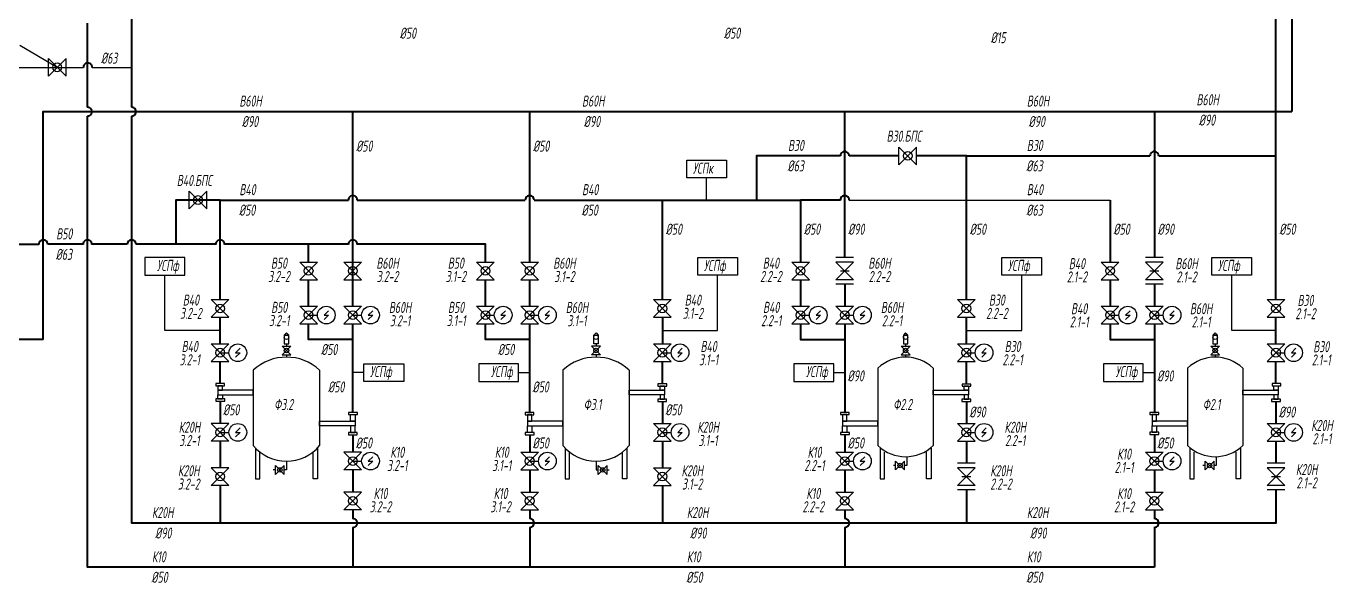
# Model space of a CAD drawing. Header units: millimetres. Extents: x 219597 to 275493, y -897 to 38307.
# Drawn here: x 245922 to 275493, y 6644 to 19228 of the extents above; entities that cross this region are included whole.
import ezdxf

# ---------------------------------------------------------------- set-up
doc = ezdxf.new("R2010")
doc.units = ezdxf.units.MM
doc.layers.add('1', color=7, linetype='Continuous')
for name, color, linetype, lineweight in [('В30', 136, 'Continuous', 40), ('В40', 142, 'Continuous', 40), ('В50', 180, 'Continuous', 40), ('В60Н', 140, 'Continuous', 40), ('К20Н', 33, 'Continuous', 40)]:
    doc.layers.add(name, color=color, linetype=linetype, lineweight=lineweight)
doc.layers.add('К10', color=7, linetype='Continuous', lineweight=40, true_color=0xffbe00)
doc.layers.add('Надписи', color=7, linetype='Continuous', true_color=0x8c288c)
doc.styles.add('Eskd знаки', font='eskd.shx', dxfattribs={"width": 0.8, "oblique": 10})

msp = doc.modelspace()

# ---------------------------------------------------------------- linework, layer by layer
for p, q in [((246424, 18096), (246424, 18496)), ((246424, 18496), (246824, 18096)), ((246424, 18096), (246824, 18496)), ((246824, 18096), (246824, 18496)), ((265659, 16096), (265659, 16496)), ((265659, 16496), (266059, 16096)), ((265659, 16096), (266059, 16496)), ((266059, 16096), (266059, 16496)), ((249609, 15096), (249609, 15496)), ((249609, 15496), (250009, 15096)), ((249609, 15096), (250009, 15496)), ((250009, 15096), (250009, 15496)), ((264634, 13996), (264234, 13996)), ((271634, 13996), (271234, 13996)), ((252109, 13896), (252509, 13896)), ((252509, 13896), (252109, 13496)), ((252109, 13896), (252509, 13496)), ((253109, 13896), (253509, 13896)), ((253509, 13896), (253109, 13496)), ((253109, 13896), (253509, 13496)), ((256109, 13896), (256509, 13896)), ((256509, 13896), (256109, 13496)), ((256109, 13896), (256509, 13496)), ((257109, 13896), (257509, 13896)), ((257509, 13896), (257109, 13496)), ((257109, 13896), (257509, 13496)), ((263234, 13896), (263634, 13896)), ((263634, 13896), (263234, 13496)), ((263234, 13896), (263634, 13496)), ((264634, 13896), (264234, 13896)), ((264234, 13896), (264634, 13496)), ((264634, 13896), (264234, 13496)), ((264334, 13696), (264534, 13696)), ((270234, 13896), (270634, 13896)), ((270634, 13896), (270234, 13496)), ((270234, 13896), (270634, 13496)), ((271634, 13896), (271234, 13896)), ((271234, 13896), (271634, 13496)), ((271634, 13896), (271234, 13496)), ((271334, 13696), (271534, 13696)), ((252109, 13496), (252509, 13496)), ((253109, 13496), (253509, 13496)), ((256109, 13496), (256509, 13496)), ((257109, 13496), (257509, 13496)), ((263234, 13496), (263634, 13496)), ((264634, 13496), (264234, 13496)), ((264634, 13396), (264234, 13396)), ((270234, 13496), (270634, 13496)), ((271634, 13496), (271234, 13496)), ((271634, 13396), (271234, 13396)), ((250109, 13046), (250509, 13046)), ((250509, 13046), (250109, 12646)), ((250109, 13046), (250509, 12646)), ((260109, 13046), (260509, 13046)), ((260509, 13046), (260109, 12646)), ((260109, 13046), (260509, 12646)), ((266984, 13046), (267384, 13046)), ((267384, 13046), (266984, 12646)), ((266984, 13046), (267384, 12646)), ((273984, 13046), (274384, 13046)), ((274384, 13046), (273984, 12646)), ((273984, 13046), (274384, 12646)), ((252109, 12896), (252509, 12896)), ((252509, 12896), (252109, 12496)), ((252109, 12896), (252509, 12496)), ((252759, 12796), (252659, 12696)), ((253109, 12896), (253509, 12896)), ((253509, 12896), (253109, 12496)), ((253109, 12896), (253509, 12496)), ((253759, 12796), (253659, 12696)), ((256109, 12896), (256509, 12896)), ((256509, 12896), (256109, 12496)), ((256109, 12896), (256509, 12496)), ((256759, 12796), (256659, 12696)), ((257109, 12896), (257509, 12896)), ((257509, 12896), (257109, 12496)), ((257109, 12896), (257509, 12496)), ((257759, 12796), (257659, 12696)), ((263234, 12896), (263634, 12896)), ((263634, 12896), (263234, 12496)), ((263234, 12896), (263634, 12496)), ((263884, 12796), (263784, 12696)), ((264234, 12896), (264634, 12896)), ((264634, 12896), (264234, 12496)), ((264234, 12896), (264634, 12496)), ((264884, 12796), (264784, 12696)), ((270234, 12896), (270634, 12896)), ((270634, 12896), (270234, 12496)), ((270234, 12896), (270634, 12496)), ((270884, 12796), (270784, 12696)), ((271234, 12896), (271634, 12896)), ((271634, 12896), (271234, 12496)), ((271234, 12896), (271634, 12496)), ((271884, 12796), (271784, 12696)), ((250109, 12646), (250509, 12646)), ((252109, 12496), (252509, 12496)), ((252309, 12696), (252509, 12696)), ((252659, 12696), (252759, 12696)), ((252759, 12696), (252659, 12596)), ((253109, 12496), (253509, 12496)), ((253309, 12696), (253509, 12696)), ((253659, 12696), (253759, 12696)), ((253759, 12696), (253659, 12596)), ((256109, 12496), (256509, 12496)), ((256309, 12696), (256509, 12696)), ((256659, 12696), (256759, 12696)), ((256759, 12696), (256659, 12596)), ((257109, 12496), (257509, 12496)), ((257309, 12696), (257509, 12696)), ((257659, 12696), (257759, 12696)), ((257759, 12696), (257659, 12596)), ((260109, 12646), (260509, 12646)), ((263234, 12496), (263634, 12496)), ((263434, 12696), (263634, 12696)), ((263784, 12696), (263884, 12696)), ((263884, 12696), (263784, 12596)), ((264234, 12496), (264634, 12496)), ((264434, 12696), (264634, 12696)), ((264784, 12696), (264884, 12696)), ((264884, 12696), (264784, 12596)), ((266984, 12646), (267384, 12646)), ((270234, 12496), (270634, 12496)), ((270434, 12696), (270634, 12696)), ((270784, 12696), (270884, 12696)), ((270884, 12696), (270784, 12596)), ((271234, 12496), (271634, 12496)), ((271434, 12696), (271634, 12696)), ((271784, 12696), (271884, 12696)), ((271884, 12696), (271784, 12596)), ((273984, 12646), (274384, 12646)), ((251809, 12296), (251759, 12246)), ((251859, 12246), (251809, 12296)), ((258759, 12246), (258809, 12296)), ((258809, 12296), (258859, 12246)), ((265809, 12296), (265759, 12246)), ((265859, 12246), (265809, 12296)), ((272809, 12296), (272759, 12246)), ((272859, 12246), (272809, 12296)), ((250109, 12046), (250509, 12046)), ((250509, 12046), (250109, 11646)), ((250109, 12046), (250509, 11646)), ((250309, 11846), (250509, 11846)), ((250759, 11946), (250659, 11846)), ((250659, 11846), (250759, 11846)), ((250759, 11846), (250659, 11746)), ((251709, 11996), (251909, 11996)), ((251909, 11996), (251709, 11796)), ((251709, 11996), (251909, 11796)), ((251809, 12046), (251809, 11996)), ((258909, 11996), (258709, 11996)), ((258709, 11996), (258909, 11796)), ((258909, 11996), (258709, 11796)), ((258809, 12046), (258809, 11996)), ((260109, 12046), (260509, 12046)), ((260509, 12046), (260109, 11646)), ((260109, 12046), (260509, 11646)), ((260309, 11846), (260509, 11846)), ((260759, 11946), (260659, 11846)), ((260659, 11846), (260759, 11846)), ((260759, 11846), (260659, 11746)), ((265709, 11996), (265909, 11996)), ((265909, 11996), (265709, 11796)), ((265709, 11996), (265909, 11796)), ((265809, 12046), (265809, 11996)), ((266984, 12046), (267384, 12046)), ((267384, 12046), (266984, 11646)), ((266984, 12046), (267384, 11646)), ((267184, 11846), (267384, 11846)), ((267634, 11946), (267534, 11846)), ((267534, 11846), (267634, 11846)), ((267634, 11846), (267534, 11746)), ((272709, 11996), (272909, 11996)), ((272909, 11996), (272709, 11796)), ((272709, 11996), (272909, 11796)), ((272809, 12046), (272809, 11996)), ((273984, 12046), (274384, 12046)), ((274384, 12046), (273984, 11646)), ((273984, 12046), (274384, 11646)), ((274184, 11846), (274384, 11846)), ((274634, 11946), (274534, 11846)), ((274534, 11846), (274634, 11846)), ((274634, 11846), (274534, 11746)), ((250109, 11646), (250509, 11646)), ((251709, 11796), (251909, 11796)), ((251809, 11796), (251809, 11746)), ((258909, 11796), (258709, 11796)), ((258809, 11796), (258809, 11746)), ((260109, 11646), (260509, 11646)), ((265709, 11796), (265909, 11796)), ((265809, 11796), (265809, 11746)), ((266984, 11646), (267384, 11646)), ((272709, 11796), (272909, 11796)), ((272809, 11796), (272809, 11746)), ((273984, 11646), (274384, 11646)), ((253559, 11396), (253309, 11396)), ((257059, 11396), (257309, 11396)), ((264184, 11396), (264434, 11396)), ((271184, 11396), (271434, 11396)), ((250509, 10246), (250109, 10246)), ((250109, 10246), (250509, 9846)), ((250509, 10246), (250109, 9846)), ((250759, 10146), (250659, 10046)), ((260109, 10246), (260509, 10246)), ((260509, 10246), (260109, 9846)), ((260109, 10246), (260509, 9846)), ((260759, 10146), (260659, 10046)), ((266984, 10246), (267384, 10246)), ((267384, 10246), (266984, 9846)), ((266984, 10246), (267384, 9846)), ((267634, 10146), (267534, 10046)), ((273984, 10246), (274384, 10246)), ((274384, 10246), (273984, 9846)), ((273984, 10246), (274384, 9846)), ((274634, 10146), (274534, 10046)), ((250509, 9846), (250109, 9846)), ((250309, 10046), (250509, 10046)), ((250659, 10046), (250759, 10046)), ((250759, 10046), (250659, 9946)), ((260109, 9846), (260509, 9846)), ((260309, 10046), (260509, 10046)), ((260659, 10046), (260759, 10046)), ((260759, 10046), (260659, 9946)), ((266984, 9846), (267384, 9846)), ((267184, 10046), (267384, 10046)), ((267534, 10046), (267634, 10046)), ((267634, 10046), (267534, 9946)), ((273984, 9846), (274384, 9846)), ((274184, 10046), (274384, 10046)), ((274534, 10046), (274634, 10046)), ((274634, 10046), (274534, 9946)), ((253509, 9596), (253109, 9596)), ((253109, 9596), (253509, 9196)), ((253509, 9596), (253109, 9196)), ((253759, 9496), (253659, 9396)), ((257109, 9596), (257509, 9596)), ((257509, 9596), (257109, 9196)), ((257109, 9596), (257509, 9196)), ((257759, 9496), (257659, 9396)), ((264234, 9596), (264634, 9596)), ((264634, 9596), (264234, 9196)), ((264234, 9596), (264634, 9196)), ((264884, 9496), (264784, 9396)), ((265834, 9496), (265834, 9296)), ((271234, 9596), (271634, 9596)), ((271634, 9596), (271234, 9196)), ((271234, 9596), (271634, 9196)), ((271884, 9496), (271784, 9396)), ((272834, 9496), (272834, 9296)), ((250509, 9246), (250109, 9246)), ((250109, 8846), (250509, 9246)), ((250509, 8846), (250109, 9246)), ((251559, 9196), (251509, 9196)), ((251559, 9096), (251559, 9296)), ((251559, 9296), (251759, 9096)), ((251559, 9096), (251759, 9296)), ((251759, 9096), (251759, 9296)), ((251809, 9196), (251759, 9196)), ((251809, 9396), (251809, 9196)), ((253509, 9196), (253109, 9196)), ((253309, 9396), (253509, 9396)), ((253659, 9396), (253759, 9396)), ((253759, 9396), (253659, 9296)), ((257109, 9196), (257509, 9196)), ((257309, 9396), (257509, 9396)), ((257659, 9396), (257759, 9396)), ((257759, 9396), (257659, 9296)), ((258809, 9396), (258809, 9196)), ((258809, 9196), (258859, 9196)), ((258859, 9096), (258859, 9296)), ((259059, 9296), (258859, 9096)), ((259059, 9096), (258859, 9296)), ((259059, 9096), (259059, 9296)), ((259059, 9196), (259109, 9196)), ((260109, 9246), (260509, 9246)), ((260509, 8846), (260109, 9246)), ((260109, 8846), (260509, 9246)), ((264234, 9196), (264634, 9196)), ((264434, 9396), (264634, 9396)), ((264784, 9396), (264884, 9396)), ((264884, 9396), (264784, 9296)), ((265584, 9296), (265534, 9296)), ((265584, 9196), (265584, 9396)), ((265584, 9396), (265784, 9196)), ((265584, 9196), (265784, 9396)), ((265784, 9196), (265784, 9396)), ((265834, 9296), (265784, 9296)), ((267384, 9346), (266984, 9346)), ((267384, 9246), (266984, 9246)), ((266984, 9246), (267384, 8846)), ((267384, 9246), (266984, 8846)), ((271234, 9196), (271634, 9196)), ((271434, 9396), (271634, 9396)), ((271784, 9396), (271884, 9396)), ((271884, 9396), (271784, 9296)), ((272584, 9296), (272534, 9296)), ((272584, 9196), (272584, 9396)), ((272584, 9396), (272784, 9196)), ((272584, 9196), (272784, 9396)), ((272784, 9196), (272784, 9396)), ((272834, 9296), (272784, 9296)), ((274384, 9346), (273984, 9346)), ((274384, 9246), (273984, 9246)), ((273984, 9246), (274384, 8846)), ((274384, 9246), (273984, 8846)), ((267084, 9046), (267284, 9046)), ((274084, 9046), (274284, 9046)), ((250509, 8846), (250109, 8846)), ((253509, 8696), (253109, 8696)), ((253109, 8296), (253509, 8696)), ((253509, 8296), (253109, 8696)), ((257109, 8696), (257509, 8696)), ((257509, 8296), (257109, 8696)), ((257109, 8296), (257509, 8696)), ((260109, 8846), (260509, 8846)), ((264234, 8696), (264634, 8696)), ((264634, 8296), (264234, 8696)), ((264234, 8296), (264634, 8696)), ((267384, 8846), (266984, 8846)), ((267384, 8746), (266984, 8746)), ((271234, 8696), (271634, 8696)), ((271634, 8296), (271234, 8696)), ((271234, 8296), (271634, 8696)), ((274384, 8846), (273984, 8846)), ((274384, 8746), (273984, 8746)), ((253509, 8296), (253109, 8296)), ((257109, 8296), (257509, 8296)), ((264234, 8296), (264634, 8296)), ((271234, 8296), (271634, 8296))]:
    msp.add_line(p, q)
for points in [[(261759, 15796), (260859, 15796), (260859, 16196), (261759, 16196)], [(248609, 13596), (249509, 13596), (249509, 13996), (248609, 13996)], [(262009, 13596), (261109, 13596), (261109, 13996), (262009, 13996)], [(268884, 13596), (267984, 13596), (267984, 13996), (268884, 13996)], [(273634, 13596), (272734, 13596), (272734, 13996), (273634, 13996)], [(251859, 12246), (251759, 12246), (251759, 12046), (251859, 12046)], [(258759, 12246), (258859, 12246), (258859, 12046), (258759, 12046)], [(265859, 12246), (265759, 12246), (265759, 12046), (265859, 12046)], [(272859, 12246), (272759, 12246), (272759, 12046), (272859, 12046)], [(254459, 11196), (253559, 11196), (253559, 11596), (254459, 11596)], [(256159, 11196), (257059, 11196), (257059, 11596), (256159, 11596)], [(263284, 11196), (264184, 11196), (264184, 11596), (263284, 11596)], [(270284, 11196), (271184, 11196), (271184, 11596), (270284, 11596)]]:
    msp.add_lwpolyline(points, close=True)
msp.add_lwpolyline([(261309, 15296), (261309, 15796)])
at = {"color": 7}
for points in [[(250309, 12346), (249059, 12346), (249059, 13596)], [(260309, 12346), (261559, 12346), (261559, 13596)], [(267184, 12346), (268434, 12346), (268434, 13596)], [(274184, 12346), (273184, 12346), (273184, 13596)]]:
    msp.add_lwpolyline(points, dxfattribs=at)
for centre, radius in [((246624, 18296), 100), ((265859, 16296), 100), ((249809, 15296), 100), ((252309, 13696), 100), ((253309, 13696), 100), ((256309, 13696), 100), ((257309, 13696), 100), ((263434, 13696), 100), ((270434, 13696), 100), ((250309, 12846), 100), ((252309, 12696), 100), ((252709, 12696), 200), ((253309, 12696), 100), ((253709, 12696), 200), ((256309, 12696), 100), ((256709, 12696), 200), ((257309, 12696), 100), ((257709, 12696), 200), ((260309, 12846), 100), ((263434, 12696), 100), ((263834, 12696), 200), ((264434, 12696), 100), ((264834, 12696), 200), ((267184, 12846), 100), ((270434, 12696), 100), ((270834, 12696), 200), ((271434, 12696), 100), ((271834, 12696), 200), ((274184, 12846), 100), ((251809, 12196), 50), ((258809, 12196), 50), ((265809, 12196), 50), ((272809, 12196), 50), ((250309, 11846), 100), ((250709, 11846), 200), ((251809, 11896), 50), ((258809, 11896), 50), ((260309, 11846), 100), ((260709, 11846), 200), ((265809, 11896), 50), ((267184, 11846), 100), ((267584, 11846), 200), ((272809, 11896), 50), ((274184, 11846), 100), ((274584, 11846), 200), ((250309, 10046), 100), ((250709, 10046), 200), ((260309, 10046), 100), ((260709, 10046), 200), ((267184, 10046), 100), ((267584, 10046), 200), ((274184, 10046), 100), ((274584, 10046), 200), ((253309, 9396), 100), ((253709, 9396), 200), ((257309, 9396), 100), ((257709, 9396), 200), ((264434, 9396), 100), ((264834, 9396), 200), ((271434, 9396), 100), ((271834, 9396), 200), ((251659, 9196), 50), ((258959, 9196), 50), ((265684, 9296), 50), ((272684, 9296), 50), ((250309, 9046), 100), ((260309, 9046), 100), ((253309, 8496), 100), ((257309, 8496), 100), ((264434, 8496), 100), ((271434, 8496), 100)]:
    msp.add_circle(centre, radius)
at = {"layer": '1'}
for p, q in [((251059, 11448), (251059, 9746)), ((252559, 11448), (252559, 9746)), ((258059, 11448), (258059, 9746)), ((259559, 11448), (259559, 9746)), ((265184, 11496), (265184, 9746)), ((266434, 11496), (266434, 9746)), ((272184, 11496), (272184, 9746)), ((273434, 11496), (273434, 9746)), ((251109, 9692), (251109, 8996)), ((251209, 8996), (251209, 9596)), ((252409, 8996), (252409, 9596)), ((252509, 9696), (252509, 8996)), ((258109, 9696), (258109, 8996)), ((258209, 8996), (258209, 9596)), ((259409, 8996), (259409, 9596)), ((259509, 9692), (259509, 8996)), ((265234, 9692), (265234, 8996)), ((265334, 8996), (265334, 9596)), ((266284, 8996), (266284, 9596)), ((266384, 9696), (266384, 8996)), ((272234, 9692), (272234, 8996)), ((272334, 8996), (272334, 9596)), ((273284, 8996), (273284, 9596)), ((273384, 9696), (273384, 8996)), ((251109, 8996), (251209, 8996)), ((252509, 8996), (252409, 8996)), ((258109, 8996), (258209, 8996)), ((259509, 8996), (259409, 8996)), ((265234, 8996), (265334, 8996)), ((266384, 8996), (266284, 8996)), ((272234, 8996), (272334, 8996)), ((273384, 8996), (273284, 8996))]:
    msp.add_line(p, q, dxfattribs=at)
for points in [[(250408, 11148), (250208, 11148), (250208, 11098), (250408, 11098)], [(250259, 10996), (250359, 10996), (250359, 11096), (250259, 11096)], [(250259, 10896), (251059, 10896), (251059, 10996), (250259, 10996)], [(260359, 10896), (259559, 10896), (259559, 10996), (260359, 10996)], [(260410, 11142), (260210, 11142), (260210, 11092), (260410, 11092)], [(260359, 10996), (260259, 10996), (260259, 11096), (260359, 11096)], [(267234, 10896), (266434, 10896), (266434, 10996), (267234, 10996)], [(267088, 11088), (267288, 11088), (267288, 11138), (267088, 11138)], [(267234, 10996), (267134, 10996), (267134, 11096), (267234, 11096)], [(274234, 10896), (273434, 10896), (273434, 10996), (274234, 10996)], [(274096, 11097), (274296, 11097), (274296, 11147), (274096, 11147)], [(274234, 10996), (274134, 10996), (274134, 11096), (274234, 11096)], [(250415, 10802), (250215, 10802), (250215, 10752), (250415, 10752)], [(250259, 10896), (250359, 10896), (250359, 10796), (250259, 10796)], [(260406, 10793), (260206, 10793), (260206, 10743), (260406, 10743)], [(260359, 10896), (260259, 10896), (260259, 10796), (260359, 10796)], [(267084, 10746), (267284, 10746), (267284, 10796), (267084, 10796)], [(267234, 10896), (267134, 10896), (267134, 10796), (267234, 10796)], [(274084, 10746), (274284, 10746), (274284, 10796), (274084, 10796)], [(274234, 10896), (274134, 10896), (274134, 10796), (274234, 10796)], [(253415, 10496), (253215, 10496), (253215, 10446), (253415, 10446)], [(253359, 10296), (253259, 10296), (253259, 10446), (253359, 10446)], [(257406, 10492), (257206, 10492), (257206, 10442), (257406, 10442)], [(257259, 10296), (257359, 10296), (257359, 10446), (257259, 10446)], [(264534, 10496), (264334, 10496), (264334, 10446), (264534, 10446)], [(264384, 10296), (264484, 10296), (264484, 10446), (264384, 10446)], [(271534, 10496), (271334, 10496), (271334, 10446), (271534, 10446)], [(271384, 10296), (271484, 10296), (271484, 10446), (271384, 10446)], [(253359, 10196), (252559, 10196), (252559, 10296), (253359, 10296)], [(253359, 10196), (253259, 10196), (253259, 10046), (253359, 10046)], [(257259, 10196), (258059, 10196), (258059, 10296), (257259, 10296)], [(257259, 10196), (257359, 10196), (257359, 10046), (257259, 10046)], [(264384, 10196), (265184, 10196), (265184, 10296), (264384, 10296)], [(264384, 10196), (264484, 10196), (264484, 10046), (264384, 10046)], [(271384, 10196), (272184, 10196), (272184, 10296), (271384, 10296)], [(271384, 10196), (271484, 10196), (271484, 10046), (271384, 10046)], [(253411, 10043), (253211, 10043), (253211, 9993), (253411, 9993)], [(257410, 10041), (257210, 10041), (257210, 9991), (257410, 9991)], [(264538, 10045), (264338, 10045), (264338, 9995), (264538, 9995)], [(271534, 10047), (271334, 10047), (271334, 9997), (271534, 9997)]]:
    msp.add_lwpolyline(points, close=True, dxfattribs=at)
for centre, radius, start, end in [((251809, 10654), 1092, 46.6141, 133.3859), ((258809, 10654), 1092, 46.6141, 133.3859), ((265809, 10840), 906, 46.3972, 133.6028), ((272809, 10840), 906, 46.3972, 133.6028), ((251809, 10375), 979, 219.9662, 320.0338), ((258809, 10375), 979, 219.9662, 320.0338), ((265809, 10401), 905, 226.3426, 313.6574), ((272809, 10401), 905, 226.3426, 313.6574)]:
    msp.add_arc(centre, radius, start, end, dxfattribs=at)
at = {"layer": 'В30'}
for points in [[(274184, 13046), (274184, 26596), (274184, 26596)], [(264334, 16296), (262434, 16296), (262434, 15296)], [(265659, 16296), (264534, 16296)], [(267184, 16296), (266059, 16296)], [(267184, 13046), (267184, 16296), (271334, 16296)], [(271534, 16296), (274184, 16296)], [(267184, 12046), (267184, 12646)], [(274184, 12046), (274184, 12646)], [(267184, 11146), (267184, 11646)], [(274184, 11146), (274184, 11646)]]:
    msp.add_lwpolyline(points, dxfattribs=at)
for centre in [(264434, 16296), (271434, 16296)]:
    msp.add_arc(centre, 100, 359.7459, 180.2541, dxfattribs=at)
at = {"layer": 'В40'}
for points in [[(250309, 15296), (249309, 15296), (249309, 14296)], [(250309, 13046), (250309, 15296), (253209, 15296)], [(253409, 15296), (257209, 15296)], [(257409, 15296), (263434, 15296)], [(260309, 13046), (260309, 15296)], [(264334, 15296), (263434, 15296), (263434, 13896)], [(270434, 15296), (270434, 13896)], [(263434, 13496), (263434, 12896)], [(270434, 13496), (270434, 12896)], [(250309, 12046), (250309, 12646)], [(260309, 12646), (260309, 12046)], [(263434, 12496), (263434, 12146), (264434, 12146)], [(270434, 12496), (270434, 12146), (271434, 12146)], [(250309, 11146), (250309, 11646)], [(260309, 11146), (260309, 11646)]]:
    msp.add_lwpolyline(points, dxfattribs=at)
for centre in [(253309, 15296), (257309, 15296), (264434, 15296)]:
    msp.add_arc(centre, 100, 359.7459, 180.2541, dxfattribs=at)
at = {"layer": 'В50'}
msp.add_line((241833, 14296), (246209, 14296), dxfattribs=at)
for points in [[(247209, 14296), (246409, 14296)], [(248209, 14296), (247409, 14296)], [(250209, 14296), (248409, 14296)], [(253209, 14296), (250409, 14296)], [(252309, 13896), (252309, 14296)], [(256309, 13896), (256309, 14296), (253409, 14296)], [(252309, 12896), (252309, 13496)], [(256309, 12896), (256309, 13496)], [(253309, 12146), (252309, 12146), (252309, 12496)], [(257309, 12146), (256309, 12146), (256309, 12496)]]:
    msp.add_lwpolyline(points, dxfattribs=at)
for centre in [(246309, 14296), (247309, 14296), (248309, 14296), (250309, 14296), (253309, 14296)]:
    msp.add_arc(centre, 100, 359.7459, 180.2541, dxfattribs=at)
at = {"layer": 'В60Н', "color": 152, "true_color": 0x2776bb}
msp.add_line((274543, 28596), (274543, 17296), dxfattribs=at)
at = {"layer": 'В60Н'}
msp.add_line((246309, 12146), (243609, 12146), dxfattribs=at)
at = {"layer": 'В60Н', "color": 152, "true_color": 0x2776bb}
for points in [[(246309, 12146), (246309, 17296), (271434, 17296), (271434, 13996)], [(271434, 17296), (274543, 17296)]]:
    msp.add_lwpolyline(points, dxfattribs=at)
at = {"layer": 'В60Н'}
for points in [[(253309, 12896), (253309, 17296)], [(257309, 13896), (257309, 17296)], [(264434, 13996), (264434, 17296)], [(257309, 12896), (257309, 13496)], [(264434, 13396), (264434, 12896)], [(271434, 13396), (271434, 12896)], [(253309, 10496), (253309, 12496)], [(257309, 10496), (257309, 12496)], [(264434, 12496), (264434, 10496)], [(271434, 12496), (271434, 10496)]]:
    msp.add_lwpolyline(points, dxfattribs=at)
at = {"layer": 'К10'}
for points in [[(247309, 17396), (247309, 19296)], [(271434, 6996), (247309, 6996), (247309, 17196)], [(253309, 9996), (253309, 9596)], [(257309, 9996), (257309, 9596)], [(264434, 9996), (264434, 9596)], [(271434, 9996), (271434, 9596)], [(253309, 9196), (253309, 8696)], [(257309, 9196), (257309, 8696)], [(264434, 9196), (264434, 8696)], [(271434, 9196), (271434, 8696)], [(253309, 8296), (253309, 8096)], [(257309, 8296), (257309, 8096)], [(264434, 8296), (264434, 8096)], [(271434, 8296), (271434, 8096)], [(253309, 7896), (253309, 6996)], [(257309, 7896), (257309, 6996)], [(264434, 7896), (264434, 6996)], [(271434, 7896), (271434, 6996)]]:
    msp.add_lwpolyline(points, dxfattribs=at)
for centre in [(247309, 17296), (253309, 7996), (257309, 7996), (264434, 7996), (271434, 7996)]:
    msp.add_arc(centre, 100, 269.7459, 90.2541, dxfattribs=at)
at = {"layer": 'К20Н'}
for points in [[(248309, 17396), (248309, 20296)], [(274184, 8746), (274184, 7996), (248309, 7996), (248309, 17196)], [(250309, 10746), (250309, 10246)], [(260309, 10746), (260309, 10246)], [(267184, 10746), (267184, 10246)], [(274184, 10746), (274184, 10246)], [(250309, 9846), (250309, 9246)], [(260309, 9846), (260309, 9246)], [(267184, 9846), (267184, 9346)], [(274184, 9846), (274184, 9346)], [(250309, 8846), (250309, 7996)], [(260309, 8846), (260309, 7996)], [(267184, 8746), (267184, 7996)]]:
    msp.add_lwpolyline(points, dxfattribs=at)
for centre, start, end in [((247316, 18294), 359.7459, 180.2541), ((248309, 17296), 269.7459, 90.2541)]:
    msp.add_arc(centre, 100, start, end, dxfattribs=at)
at = {"layer": 'Надписи', "ltscale": 15}
msp.add_line((246624, 18296), (245780, 18790), dxfattribs=at)
at = {"layer": 'Надписи', "color": 8}
for p, q in [((244833, 18296), (247216, 18294)), ((247415, 18291), (248309, 18291))]:
    msp.add_line(p, q, dxfattribs=at)
at = {"layer": 'Надписи'}
msp.add_line((274543, 17333), (274543, 17333), dxfattribs=at)
msp.add_line((274543, 17333), (274543, 17333), dxfattribs=at)
at = {"layer": 'Надписи', "color": 152, "true_color": 0x2776bb}
msp.add_line((264534, 15296), (270434, 15296), dxfattribs=at)

# ---------------------------------------------------------------- texts
at = {"ltscale": 15, "char_height": 250, "width": 850, "attachment_point": 1, "style": 'Eskd знаки'}
for s, insert in [('Ф3.2', (251531, 10800)), ('Ф3.1', (258531, 10800)), ('Ф2.2', (265531, 10800)), ('Ф2.1', (272531, 10800))]:
    msp.add_mtext(s, dxfattribs=dict(at, insert=insert))
at = {"layer": '1', "char_height": 250, "style": 'Eskd знаки'}
for s, insert, attachment_point in [('УСПк', (260997, 16144), 1), ('УСПф', (249372, 13944), 3), ('УСПф', (261247, 13944), 1), ('УСПф', (268122, 13944), 1), ('УСПф', (272872, 13944), 1), ('УСПф', (253697, 11544), 1), ('УСПф', (256922, 11544), 3), ('УСПф', (264047, 11544), 3), ('УСПф', (271047, 11544), 3)]:
    msp.add_mtext_dynamic_manual_height_columns(s, width=2263.46, gutter_width=22.5, heights=[0], dxfattribs=dict(at, insert=insert, attachment_point=attachment_point))
at = {"layer": 'Надписи', "ltscale": 15, "char_height": 250, "width": 850, "attachment_point": 1, "style": 'Eskd знаки'}
for s, insert in [('%%C50', (254371, 19194)), ('%%C50', (261702, 19194)), ('%%C15', (267734, 19093)), ('%%C63', (247616, 18630)), ('В60Н', (250745, 17660)), ('В60Н', (258494, 17660)), ('В60Н', (268551, 17660)), ('В60Н', (272388, 17689)), ('%%C90', (250801, 17197)), ('%%C90', (258533, 17197)), ('%%C90', (268591, 17197)), ('%%C90', (272441, 17229)), ('В30.БПС', (265380, 16865)), ('%%C50', (253385, 16641)), ('%%C50', (257385, 16641)), ('В30', (263151, 16657)), ('В30', (268551, 16657)), ('%%C63', (263140, 16194)), ('%%C63', (268540, 16194)), ('В40.БПС', (249330, 15865)), ('В40', (250745, 15657)), ('В40', (258494, 15657)), ('В40', (268551, 15657)), ('%%C50', (250735, 15194)), ('%%C50', (258483, 15194)), ('%%C63', (268540, 15194)), ('В50', (246603, 14657)), ('%%C50', (260385, 14763)), ('%%C50', (263510, 14763)), ('%%C90', (264510, 14763)), ('%%C50', (267260, 14763)), ('%%C50', (270510, 14763)), ('%%C90', (271510, 14763)), ('%%C50', (274260, 14763)), ('%%C63', (246592, 14194)), ('%%C50', (252592, 12044)), ('%%C50', (256592, 12044)), ('%%C90', (264498, 11447)), ('%%C90', (271498, 11447)), ('%%C50', (252749, 11197)), ('%%C50', (257373, 11197)), ('%%C50', (250376, 10680)), ('%%C50', (260376, 10680)), ('%%C90', (267251, 10630)), ('%%C90', (274251, 10630)), ('%%C50', (253376, 9930)), ('%%C50', (257376, 9930)), ('%%C50', (264501, 9930)), ('%%C50', (271501, 9930)), ('К20Н', (248766, 8357)), ('К20Н', (260862, 8357)), ('К20Н', (268551, 8357)), ('%%C90', (248840, 7894)), ('%%C90', (260937, 7894)), ('%%C90', (268626, 7894)), ('К10', (248766, 7357)), ('К10', (260862, 7357)), ('К10', (268551, 7357)), ('%%C50', (248755, 6894)), ('%%C50', (260851, 6894)), ('%%C50', (268540, 6894))]:
    msp.add_mtext(s, dxfattribs=dict(at, insert=insert))
at = {"layer": 'Надписи', "ltscale": 15, "char_height": 250, "width": 850, "attachment_point": 5, "line_spacing_factor": 0.72, "style": 'Eskd знаки'}
for s, insert in [('В50^J3.2-2', (251639, 13720)), ('В60Н^J3.2-2', (254094, 13718)), ('В50^J3.1-2', (255639, 13720)), ('В60Н^J3.1-2', (258094, 13718)), ('В40^J2.2-2', (262764, 13720)), ('В60Н^J2.2-2', (265219, 13718)), ('В40^J2.1-2', (269684, 13709)), ('В60Н^J2.1-2', (272162, 13709)), ('\\pxqc;В40^J3.2-2', (249648, 12886)), ('\\pxqc;В40^J3.1-2', (260999, 12886)), ('\\pxqc;В30^J2.2-2', (267874, 12886)), ('В30^J2.1-2', (274852, 12879)), ('В50^J3.2-1', (251645, 12721)), ('В60Н^J3.2-1', (254378, 12719)), ('В50^J3.1-1', (255645, 12721)), ('В60Н^J3.1-1', (258378, 12719)), ('В40^J2.2-1', (262770, 12721)), ('В60Н^J2.2-1', (265503, 12719)), ('В40^J2.1-1', (269734, 12691)), ('В60Н^J2.1-1', (272491, 12691)), ('В40^J3.2-1', (249622, 11837)), ('В40^J3.1-1', (261355, 11837)), ('В30^J2.2-1', (268230, 11837)), ('В30^J2.1-1', (275208, 11832)), ('К20Н^J3.2-1', (249615, 10011)), ('К20Н^J3.1-1', (261342, 10011)), ('К20Н^J2.2-1', (268288, 10011)), ('К20Н^J2.1-1', (275225, 10052)), ('К10^J3.2-1', (254314, 9446)), ('К10^J3.1-1', (256677, 9446)), ('К10^J2.2-1', (263749, 9446)), ('К10^J2.1-1', (270750, 9404)), ('К20Н^J3.2-2', (249598, 9028)), ('К20Н^J3.1-2', (260985, 9028)), ('К20Н^J2.2-2', (267967, 9028)), ('К20Н^J2.1-2', (274878, 9055)), ('К10^J3.2-2', (253935, 8514)), ('К10^J3.1-2', (256650, 8514)), ('К10^J2.2-2', (263721, 8514)), ('К10^J2.1-2', (270750, 8510))]:
    msp.add_mtext(s, dxfattribs=dict(at, insert=insert))

doc.saveas('drawing.dxf')
